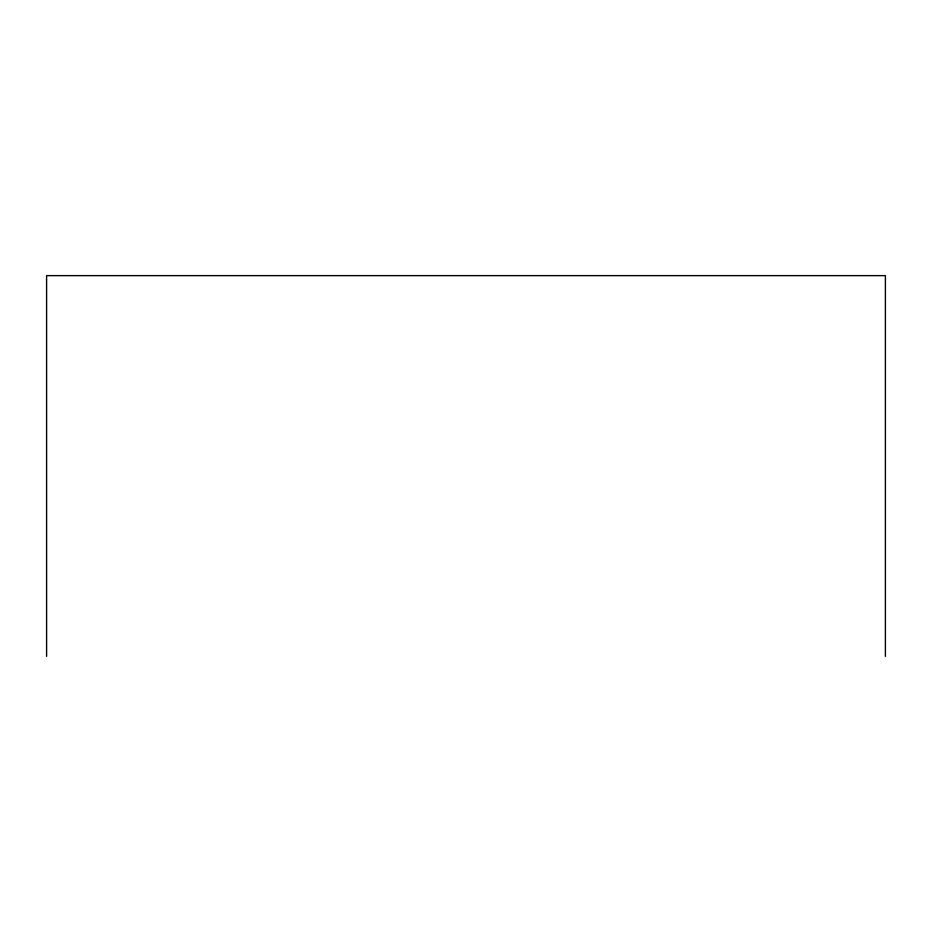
<?xml version="1.0" encoding="UTF-8"?>
<svg xmlns="http://www.w3.org/2000/svg" width="932" height="932" viewBox="0 0 932 932"><rect width="100%" height="100%" fill="white"/><g stroke="black" fill="none" stroke-linecap="round" stroke-linejoin="round"><path stroke-width="1.4" d="M885.4 656.373L885.4 275.627L46.6 275.627L46.6 656.373"/></g></svg>
